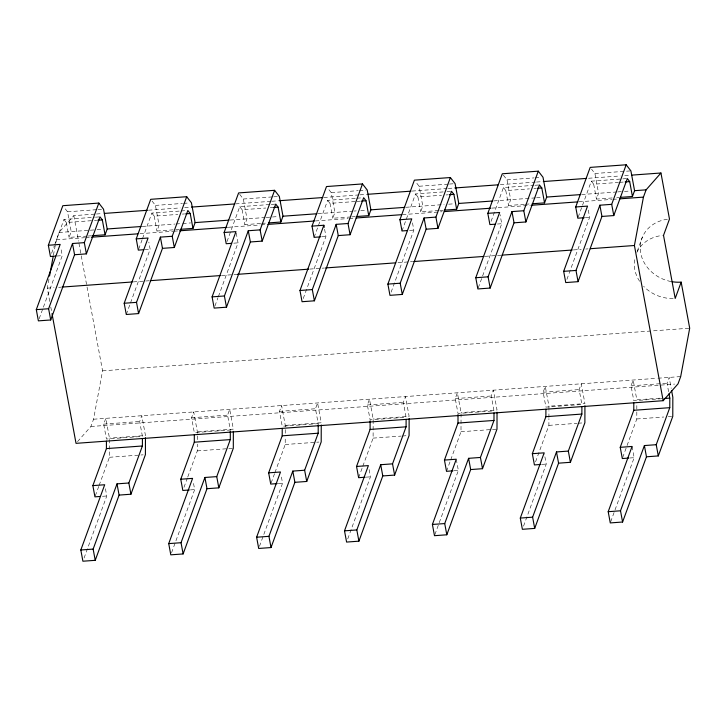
<?xml version="1.0" encoding="UTF-8"?>
<svg xmlns="http://www.w3.org/2000/svg" width="726" height="726" viewBox="0 0 726 726"><rect width="100%" height="100%" fill="white"/><g stroke="black" fill="none" stroke-linecap="round" stroke-linejoin="round"><path stroke-width="0.54" stroke-dasharray="3.63 2.72" d="M99.135 485.385L109.426 457.28L109.435 450.519M109.444 449.394L109.472 438.132L105.805 418.33L103.682 424.129L106.432 439.021L142.423 436.408L139.664 421.516L141.788 415.717L145.463 435.518L109.472 438.132M187.789 476.928L197.318 450.891L197.336 444.14M197.345 439.638L197.363 431.752L193.697 411.941L191.573 417.749L194.332 432.642L230.323 430.028L227.565 415.136L229.688 409.328L233.355 429.139L197.363 431.752M274.927 472.626L285.209 444.512L285.227 437.751M285.245 433.25L285.264 425.372L281.597 405.562L279.465 411.37L282.223 426.253L318.215 423.639L315.456 408.756L317.58 402.948L321.255 422.759L285.264 425.372M362.818 466.237L373.11 438.123L373.155 418.984L369.489 399.173L367.365 404.981L370.124 419.873L406.106 417.259L403.347 402.367L405.48 396.559L409.146 416.37L373.155 418.984M450.719 459.857L461.001 431.743L461.055 412.604L457.38 392.793L455.256 398.601L458.015 413.484L494.007 410.871L491.248 395.988L493.371 390.18L497.038 409.99L461.055 412.604M535.561 461.8L548.901 425.363L548.92 418.603M548.92 417.477L548.938 410.725M548.938 409.6L548.947 406.215L545.28 386.413L543.157 392.212L545.916 407.105L581.898 404.491L579.139 389.599L581.263 383.8L584.938 403.602L548.947 406.215M622.69 457.498L636.793 418.975L636.838 402.086M49.749 301.453L47.281 288.149L49.332 277.15M53.434 255.153L55.485 244.163M55.684 243.056L58.96 232.483L73.816 215.64L95.315 214.079M77.519 441.653L90.895 426.489L93.554 419.22L102.566 370.832L78.744 242.239M51.582 253.32L54.287 245.914M54.677 244.853L63.97 219.47L94.335 217.265M39.15 318.759L42.997 308.241M43.388 307.189L62.254 255.634L60.739 247.466M87.084 236.095L69.088 237.402L71.212 231.594L67.545 211.792L64.169 207.436M138.702 249.045L142.187 239.526M142.568 238.473L151.861 213.081L179.975 211.039M126.279 314.485L130.126 303.958M130.508 302.905L150.146 249.245L148.821 242.103M179.476 229.389L156.979 231.022L159.103 225.214L155.437 205.404L151.389 200.185M95.324 495.804L98.754 486.429M84.062 558.067L106.776 495.985L105.261 487.818M226.984 241.604L239.752 206.701L270.126 204.496M214.941 306L218.018 297.578M218.408 296.526L238.046 242.865L235.959 231.63M260.625 223.49L244.88 224.633L247.003 218.825L243.328 199.024L238.609 192.925M183.977 487.337L187.408 477.962M171.572 552.731L194.677 489.596L193.352 482.454M314.104 237.338L327.653 200.322L355.767 198.28M303.223 298.558L325.938 236.476L324.241 227.292M350.767 216.947L332.771 218.254L334.895 212.446L331.228 192.635L327.853 188.288M271.116 483.035L274.546 473.661M259.463 546.351L282.568 483.217L281.053 475.049M401.995 230.959L415.544 193.933L445.909 191.728M391.114 292.179L413.838 230.097L412.323 221.929M438.658 210.558L420.672 211.865L422.795 206.066L419.12 186.255L415.744 181.899M358.626 477.69L362.437 467.281M347.745 538.91L370.46 476.837L368.953 468.669M491.057 221.403L503.445 187.553L533.81 185.348M478.243 287.895L501.73 223.717L500.023 214.524M524.308 204.342L508.563 205.485L510.687 199.677L507.02 179.866L502.292 173.777M446.526 471.31L450.338 460.901M434.874 534.635L458.36 470.448L456.463 460.239M578.177 217.128L591.336 181.164L621.701 178.959M566.906 279.41L589.621 217.328L588.114 209.161M612.2 197.962L596.454 199.106L598.578 193.297L594.912 173.487L591.536 169.131M523.537 526.141L546.251 464.068L544.364 453.859M637.21 251.269L642.437 236.994M661.921 398.683L633.807 400.725L631.048 385.833L633.172 380.025L636.838 399.835L660.46 398.12M610.657 521.867L634.152 457.679L632.065 446.454M668.61 391.722L667.04 383.219L669.163 377.411L671.196 388.419M67.545 211.792L96.785 209.669M97.91 209.587L103.528 209.179M155.437 205.404L182.426 203.443M183.551 203.362L189.177 202.953M243.328 199.024L272.577 196.9M273.702 196.819L278.194 196.492M331.228 192.635L358.217 190.675M359.343 190.593L366.095 190.103M419.12 186.255L448.359 184.132M449.485 184.05L455.111 183.642M507.02 179.866L534.009 177.906M535.135 177.825L540.761 177.416M594.912 173.487L630.903 170.873M96.449 213.998L102.103 213.589M148.485 210.213L180.157 207.917M184.685 207.591L190.339 207.173M235.596 203.888L270.662 201.347M271.796 201.265L278.584 200.766M323.832 197.481L358.898 194.931M360.032 194.849L366.821 194.359M412.069 191.074L447.143 188.524M448.269 188.442L455.057 187.952M500.314 184.667L535.38 182.117M536.514 182.035L542.168 181.627M588.55 178.26L620.222 175.955M624.75 175.628L629.279 175.302M95.46 217.183L99.952 216.856M181.101 210.957L185.602 210.631M271.243 204.414L275.744 204.088M356.893 198.198L362.519 197.79M447.034 191.646L451.536 191.319M534.935 185.266L539.427 184.939M622.826 178.877L627.328 178.551M63.97 219.47L66.329 222.519L93.318 220.559M94.444 220.477L96.694 220.314M151.861 213.081L154.221 216.13L177.843 214.415M182.344 214.088L184.585 213.925M239.752 206.701L242.121 209.75L265.734 208.035M270.235 207.709L273.611 207.464M327.653 200.322L330.012 203.362L355.885 201.483M357.001 201.401L360.377 201.156M415.544 193.933L417.913 196.982L441.526 195.267M446.027 194.94L448.278 194.777M503.445 187.553L505.804 190.593L529.417 188.878M533.919 188.551L536.169 188.388M591.336 181.164L593.696 184.213L618.443 182.417M619.568 182.335L624.061 182.008M58.96 232.483L89.207 230.287M90.333 230.206L95.95 229.797M97.075 229.715L102.702 229.307M142.178 226.439L174.848 224.071M175.973 223.989L181.6 223.581M182.725 223.499L190.593 222.927M230.078 220.06L264.999 217.519M266.124 217.437L278.494 216.539M317.97 213.68L352.89 211.139M354.016 211.057L356.266 210.894M360.768 210.567L365.26 210.241M405.87 207.291L444.158 204.514M448.659 204.188L454.285 203.779M493.762 200.911L535.425 197.88M536.55 197.799L542.177 197.39M581.653 194.523L616.574 191.991M617.699 191.909L623.325 191.501M624.451 191.419L630.068 191.011M88.209 236.014L91.576 235.769M261.75 223.408L266.242 223.082M351.892 216.865L355.268 216.62M439.784 210.476L443.159 210.231M525.433 204.26L531.051 203.852M616.701 197.635L618.951 197.472M56.301 239.761L84.579 237.711M85.713 237.62L90.242 237.293M140.018 233.681L172.824 231.295M173.95 231.213L178.478 230.886M228.254 227.274L259.926 224.969M261.061 224.888L266.714 224.479M315.365 220.949L348.171 218.562M349.297 218.481L353.825 218.154M402.467 214.624L442.061 211.747M491.838 208.126L530.307 205.331M578.949 201.801L611.755 199.423M612.889 199.341L618.543 198.924M56.873 256.024L62.254 255.634M144.773 249.635L150.146 249.245M233.736 243.174L238.046 242.865M321.636 236.794L325.938 236.476M409.528 230.405L413.838 230.097M497.428 224.025L501.73 223.717M585.319 217.646L589.621 217.328M47.281 288.149L54.069 287.659M58.597 287.333L60.857 287.16M133.257 281.906L144.574 281.08M145.708 280.998L149.102 280.753M221.503 275.499L232.81 274.673M233.944 274.591L237.338 274.346M309.739 269.092L321.055 268.266M322.181 268.184L324.449 268.021M397.984 262.676L409.292 261.859M410.426 261.777L412.686 261.614M485.086 256.351L496.402 255.534M497.537 255.452L500.931 255.207M573.331 249.944L581.245 249.372M585.773 249.045L588.033 248.873M102.566 370.832L689.7 328.188M93.554 419.22L656.794 378.31M657.919 378.228L680.689 376.576M103.682 424.129L139.664 421.516M191.573 417.749L227.565 415.136M279.465 411.37L315.456 408.756M367.365 404.981L403.347 402.367M455.256 398.601L491.248 395.988M543.157 392.212L579.139 389.599M631.048 385.833L667.04 383.219M90.895 426.489L674.626 384.099M109.426 457.28L139.791 455.075M140.908 454.993L143.158 454.83M197.318 450.891L227.683 448.686M228.808 448.604L233.309 448.278M285.209 444.512L315.574 442.306M316.699 442.225L318.95 442.061M373.11 438.123L401.224 436.081M402.349 435.999L407.976 435.591M461.001 431.743L491.366 429.538M492.491 429.456L496.992 429.13M548.901 425.363L577.016 423.322M578.141 423.24L583.758 422.831M636.793 418.975L663.782 417.014M668.283 416.688L671.659 416.443M102.475 496.294L106.776 495.985M190.366 489.914L194.677 489.596M278.267 483.525L282.568 483.217M366.158 477.145L370.46 476.837M454.059 470.766L458.36 470.448M541.95 464.377L546.251 464.068M629.841 457.997L634.152 457.679M593.696 184.213L596.454 199.106M505.804 190.593L508.563 205.485M417.913 196.982L420.672 211.865M330.012 203.362L332.771 218.254M242.121 209.75L244.88 224.633M154.221 216.13L156.979 231.022M73.816 215.64L78.544 241.132M66.329 222.519L69.088 237.402M50.775 306.998L51.8 312.534M671.005 281.534A35.601 31.073 20.1 0 1 640.259 249.027A35.601 31.073 20.1 0 1 668.365 219.152M673.193 298.54A35.601 31.073 20.1 0 1 643.653 286.325M639.624 281.298A35.601 31.073 20.1 0 1 635.15 257.149M636.883 252.385A35.601 31.073 20.1 0 1 662.393 235.46"/><path stroke-width="1.09" d="M100.324 496.448L94.943 496.847L92.864 485.612L106.413 448.595L106.432 441.145M92.864 485.612L104.698 484.75L80.822 549.99L82.9 561.216L95.224 560.327L119.1 495.087L130.934 494.224L128.847 482.999L142.396 445.982L142.423 438.531M145.454 437.778L145.409 454.667L130.934 494.224M189.295 489.986L182.834 490.458L180.756 479.233L194.305 442.207L194.323 434.765M180.756 479.233L192.59 478.37L168.722 543.611L170.801 554.836L183.115 553.938L206.992 488.707L218.825 487.845L216.747 476.619L230.296 439.593L230.314 431.09M233.345 431.389L233.309 448.278L218.825 487.845M277.187 483.607L270.734 484.079L268.656 472.844L282.205 435.827L282.223 428.385M268.656 472.844L280.49 471.991L256.614 537.222L258.692 548.457L271.016 547.558L294.883 482.318L306.726 481.465L304.639 470.23L318.188 433.213L318.215 424.701M321.246 425.009L321.201 441.898L306.726 481.465M365.087 477.227L358.626 477.69L356.548 466.464L370.097 429.438L370.115 420.935M356.548 466.464L368.381 465.602L344.505 530.842L346.592 542.068L358.907 541.179L382.784 475.938L394.617 475.076L392.539 463.85L406.088 426.824L406.106 419.383M409.137 418.621L409.092 435.509L394.617 475.076M452.979 470.838L446.526 471.31L444.439 460.075L457.988 423.058L458.015 414.555M444.439 460.075L456.282 459.222L432.406 524.453L434.484 535.688L446.808 534.79L470.675 469.559L482.509 468.697L480.43 457.462L493.979 420.445L493.998 413.003M497.038 412.241L496.992 429.13L482.509 468.697M540.87 464.459L534.418 464.921L532.34 453.696L545.888 416.679L545.907 409.228M532.34 453.696L544.173 452.833L520.297 518.074L522.384 529.299L534.699 528.41L558.575 463.17L570.409 462.308L568.331 451.082L581.871 414.065L581.898 406.614M584.929 405.861L584.884 422.75L570.409 462.308M628.77 458.07L622.309 458.542L620.231 447.316L633.78 410.29L633.798 402.848M620.231 447.316L632.065 446.454L608.197 511.694L610.276 522.92L622.59 522.021L646.467 456.79L658.3 455.928L656.222 444.702L669.771 407.676L669.799 398.111L669.009 393.855M49.54 276.052L53.225 256.26M52.009 313.641L76.03 443.341L663.165 400.698L634.415 245.506L643.436 197.118L646.095 189.849L660.95 172.997L669.481 219.052L663.519 235.36L675.198 298.44L681.169 282.133A35.601 31.073 20.1 0 1 672.013 281.706M55.802 256.096L50.421 256.487L48.343 245.261L62.817 205.694L98.809 203.08L103.528 209.179L107.203 228.98L105.079 234.788L92.701 235.687M98.809 203.08L84.325 242.647L72.491 243.509L74.569 254.735L50.702 319.975L38.378 320.865L36.3 309.639L60.176 244.399L48.343 245.261M50.702 319.975L48.615 308.741L72.491 243.509M74.569 254.735L86.403 253.873L99.952 216.856L102.321 219.905L105.079 234.788M143.694 249.717L138.312 250.107L136.234 238.881L150.709 199.314L186.7 196.701L191.428 202.79L195.094 222.601L192.971 228.409L180.602 229.307M186.7 196.701L172.225 236.268L160.392 237.121L162.47 248.356L138.593 313.587L126.279 314.485L124.191 303.25L148.068 238.019L136.234 238.881M138.593 313.587L136.515 302.361L160.392 237.121M162.47 248.356L174.304 247.493L187.852 210.467L190.212 213.517L192.971 228.409M95.224 560.327L93.146 549.092L117.013 483.861L128.847 482.999M231.585 243.328L226.213 243.727L224.125 232.492L238.609 192.925L274.6 190.312L279.319 196.41L282.995 216.212L280.862 222.02L268.493 222.918M274.6 190.312L260.117 229.879L248.283 230.741L250.361 241.967L226.494 307.207L214.17 308.096L212.092 296.87L235.959 231.63L224.125 232.492M226.494 307.207L224.407 295.972L248.283 230.741M250.361 241.967L262.195 241.114L275.744 204.088L278.103 207.137L280.862 222.02M183.115 553.938L181.037 542.712L204.913 477.472L216.747 476.619M320.556 236.867L314.104 237.338L312.026 226.113L326.5 186.546L362.492 183.932L367.22 190.021L370.886 209.832L368.763 215.64L356.393 216.539M362.492 183.932L348.008 223.499L336.174 224.352L338.262 235.587L314.385 300.818L302.061 301.717L299.983 290.491L323.86 225.251L312.026 226.113M314.385 300.818L312.307 289.592L336.174 224.352M338.262 235.587L350.095 234.725L363.644 197.708L366.004 200.748L368.763 215.64M271.016 547.558L268.938 536.332L292.805 471.092L304.639 470.23M407.377 230.569L401.995 230.959L399.917 219.724L414.401 180.157L450.383 177.543L455.111 183.642L458.778 203.452L456.654 209.251L444.285 210.15M450.383 177.543L435.909 217.11L424.075 217.972L426.153 229.198L402.277 294.438L389.962 295.337L387.884 284.102L411.751 218.871L399.917 219.724M402.277 294.438L400.198 283.213L424.075 217.972M426.153 229.198L437.987 228.345L451.536 191.319L453.895 194.368L456.654 209.251M358.907 541.179L356.829 529.944L380.705 464.713L392.539 463.85M495.277 224.18L489.896 224.57L487.818 213.344L502.292 173.777L538.284 171.164L543.003 177.253L546.678 197.064L544.554 202.872L532.176 203.77M538.284 171.164L523.8 210.731L511.966 211.593L514.044 222.818L490.177 288.059L477.853 288.948L475.775 277.722L499.651 212.482L487.818 213.344M490.177 288.059L488.099 276.824L511.966 211.593M514.044 222.818L525.878 221.956L539.427 184.939L541.796 187.98L544.554 202.872M446.808 534.79L444.72 523.564L468.597 458.324L480.43 457.462M584.248 217.718L577.787 218.19L575.709 206.964L590.184 167.397L626.175 164.784L630.903 170.873L634.569 190.684L632.446 196.492L620.077 197.39M626.175 164.784L611.7 204.342L599.867 205.204L601.945 216.439L578.068 281.67L565.754 282.568L563.666 271.333L587.543 206.102L575.709 206.964M578.068 281.67L575.99 270.444L599.867 205.204M601.945 216.439L613.779 215.577L627.328 178.551L629.687 181.6L632.446 196.492M534.699 528.41L532.621 517.175L556.488 451.944L568.331 451.082M622.59 522.021L620.512 510.795L644.389 445.555L656.222 444.702M658.3 455.928L672.784 416.361L672.83 397.222L671.604 390.615M663.165 400.698L678.02 383.854L680.689 376.576L689.7 328.188L681.169 282.133M104.362 213.417L147.351 210.295M191.473 207.091L234.462 203.97M279.71 200.685L322.698 197.563M367.955 194.278L410.943 191.156M455.057 187.952L498.045 184.831M543.302 181.545L586.29 178.424M631.538 175.138L660.95 172.997M97.819 220.232L102.321 219.905M185.711 213.843L190.212 213.517M273.611 207.464L278.103 207.137M361.503 201.075L366.004 200.748M449.403 194.695L453.895 194.368M537.294 188.306L541.796 187.98M625.186 181.927L629.687 181.6M107.203 228.98L141.053 226.521M195.094 222.601L228.944 220.141M282.995 216.212L316.845 213.762M370.886 209.832L404.736 207.373M458.778 203.452L492.636 200.993M546.678 197.064L580.528 194.604M634.569 190.684L646.095 189.849M91.367 237.211L137.749 233.845M179.612 230.804L227.12 227.356M267.849 224.398L314.231 221.031M356.085 217.991L401.342 214.705M444.33 211.584L490.712 208.208M531.432 205.249L577.814 201.882M619.677 198.842L643.436 197.118M61.991 287.079L132.132 281.987M150.228 280.672L220.368 275.581M237.338 274.346L308.614 269.174M325.575 267.939L395.715 262.848M413.82 261.532L483.961 256.432M502.056 255.125L572.197 250.025M590.302 248.709L634.415 245.506M36.3 309.639L48.615 308.741M124.191 303.25L136.515 302.361M212.092 296.87L224.407 295.972M299.983 290.491L312.307 289.592M387.884 284.102L400.198 283.213M475.775 277.722L488.099 276.824M563.666 271.333L575.99 270.444M664.172 398.52L669.799 398.111M106.413 448.595L142.396 445.982M194.305 442.207L230.296 439.593M282.205 435.827L318.188 433.213M370.097 429.438L406.088 426.824M457.988 423.058L493.979 420.445M545.888 416.679L581.871 414.065M633.78 410.29L669.771 407.676M80.822 549.99L93.146 549.092M168.722 543.611L181.037 542.712M256.614 537.222L268.938 536.332M344.505 530.842L356.829 529.944M432.406 524.453L444.72 523.564M520.297 518.074L532.621 517.175M608.197 511.694L620.512 510.795M611.7 204.342L613.779 215.577M644.389 445.555L646.467 456.79M523.8 210.731L525.878 221.956M556.488 451.944L558.575 463.17M435.909 217.11L437.987 228.345M468.597 458.324L470.675 469.559M348.008 223.499L350.095 234.725M380.705 464.713L382.784 475.938M323.86 225.251L324.241 227.292M260.117 229.879L262.195 241.114M292.805 471.092L294.883 482.318M172.225 236.268L174.304 247.493M204.913 477.472L206.992 488.707M84.325 242.647L86.403 253.873M117.013 483.861L119.1 495.087"/></g></svg>
